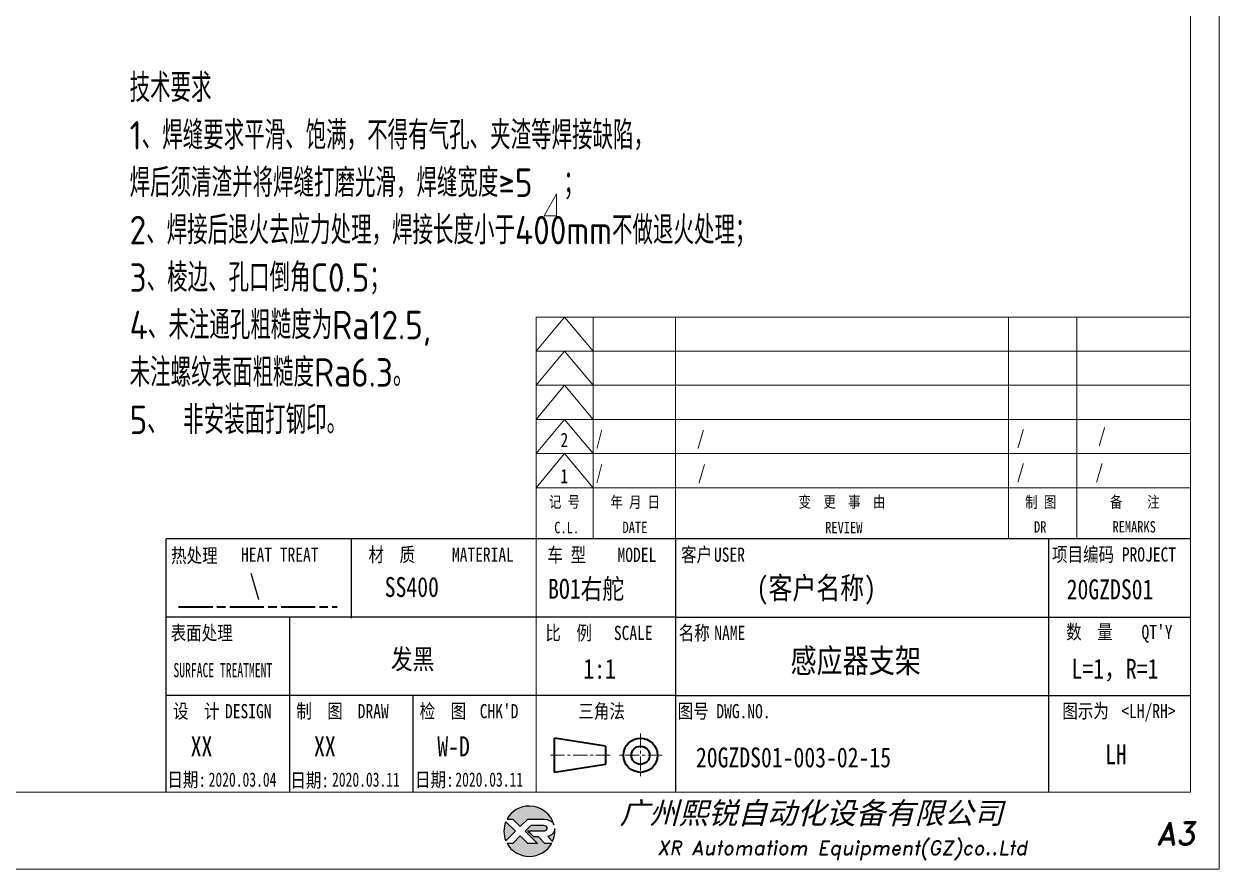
# Model space of a CAD drawing. Header units: inches. Extents: x 269 to 10986, y 1043 to 4337.
# Drawn here: x 8484.9 to 8694.9, y 3497.4 to 3645.9 of the extents above; entities that cross this region are included whole.
import ezdxf
from ezdxf.enums import TextEntityAlignment as Align

# ---------------------------------------------------------------- set-up
doc = ezdxf.new("R2010")
doc.units = ezdxf.units.IN
doc.header["$MEASUREMENT"] = 0
doc.linetypes.add('AM_ISO08W050x2', pattern=[9, 6, -0.75, 1.5, -0.75])
doc.linetypes.add('CENTER', pattern=[2, 1.25, -0.25, 0.25, -0.25])
for name, color, linetype in [('DIM', 3, 'Continuous'), ('layer 1', 7, 'Continuous'), ('图\\M+19E79\\M+195B6\\M+18E9A', 7, 'Continuous'), ('图号', 7, 'Continuous'), ('图名', 7, 'Continuous'), ('数量', 7, 'Continuous'), ('材质', 7, 'Continuous'), ('表面处理', 7, 'Continuous'), ('车型', 7, 'Continuous')]:
    doc.layers.add(name, color=color, linetype=linetype)
for name, color, linetype, lineweight in [('中心线', 2, 'AM_ISO08W050x2', 18), ('图框', 7, 'Continuous', 18), ('标注线', 3, 'Continuous', 18), ('热处理', 7, 'Continuous', 20), ('粗点划线', 6, 'AM_ISO08W050x2', 35)]:
    doc.layers.add(name, color=color, linetype=linetype, lineweight=lineweight)
doc.layers.add('打印', color=7, linetype='Continuous', lineweight=15, plot=False)
doc.layers.add('打印-禁用', color=7, linetype='Continuous', lineweight=15, plot=False)
doc.styles.add('STYLE1', font='')
doc.styles.add('国标', font='simfang.ttf', dxfattribs={"width": 0.8})
doc.styles.add('机械长仿宋', font='gbenor.shx', dxfattribs={"height": 1, "bigfont": 'gbcbig.shx'})
doc.styles.add('标题\\M+18E9A', font='romand.shx', dxfattribs={"oblique": 10, "bigfont": 'bigfont.shx'})
doc.styles.get('STYLE1').set_extended_font_data('SimSun')

# ---------------------------------------------------------------- blocks, each defined once
blk = doc.blocks.new('XR')
at = {"true_color": 0xfc8000}
h = blk.add_hatch(color=30, dxfattribs=at)
h.set_gradient(color1=(252, 128, 0), rotation=240, one_color=1, tint=1, name='INVCURVED')
edge = h.paths.add_edge_path()
edge.add_spline(control_points=[(-434.18, -5928.47), (-433.9, -5928.74), (-433.63, -5929.01), (-433.63, -5929.01), (-433.63, -5929.01), (-433.63, -5929.01), (-433.36, -5928.74), (-433.09, -5928.47)], knot_values=[0.5625, 0.5625, 0.5625, 0.5625, 0.625, 0.625, 0.625, 0.625, 0.6875, 0.6875, 0.6875, 0.6875], degree=3, periodic=0)
edge.add_spline(control_points=[(-433.09, -5928.47), (-432.82, -5928.2), (-432.54, -5927.93), (-432.54, -5927.93), (-432.54, -5927.93), (-432.54, -5927.93), (-432.04, -5927.93), (-431.53, -5927.93)], knot_values=[0.4375, 0.4375, 0.4375, 0.4375, 0.5, 0.5, 0.5, 0.5, 0.5625, 0.5625, 0.5625, 0.5625], degree=3, periodic=0)
edge.add_spline(control_points=[(-431.53, -5927.93), (-431.03, -5927.93), (-430.52, -5927.93), (-430.52, -5927.93), (-430.52, -5927.93), (-430, -5927.93), (-429.43, -5927.96), (-429.01, -5928.33)], knot_values=[0.25, 0.25, 0.25, 0.25, 0.3125, 0.3125, 0.3125, 0.3125, 0.4375, 0.4375, 0.4375, 0.4375], degree=3, periodic=0)
edge.add_spline(control_points=[(-429.01, -5928.33), (-428.88, -5928.44), (-428.78, -5928.59), (-428.71, -5928.75)], knot_values=[0.125, 0.125, 0.125, 0.125, 0.25, 0.25, 0.25, 0.25], degree=3, periodic=0)
edge.add_spline(control_points=[(-428.71, -5928.75), (-429.13, -5927.18), (-430.58, -5926.02), (-432.31, -5926.02)], knot_values=[0, 0, 0, 0, 0.125, 0.125, 0.125, 0.125], degree=3, periodic=0)
edge.add_spline(control_points=[(-432.31, -5926.02), (-433.72, -5926.02), (-434.94, -5926.79), (-435.58, -5927.93)], knot_values=[0.875, 0.875, 0.875, 0.875, 1, 1, 1, 1], degree=3, periodic=0)
edge.add_spline(control_points=[(-435.58, -5927.93), (-435.58, -5927.93), (-434.72, -5927.93), (-434.72, -5927.93), (-434.72, -5927.93), (-434.72, -5927.93), (-434.45, -5928.2), (-434.18, -5928.47)], knot_values=[0.6875, 0.6875, 0.6875, 0.6875, 0.8125, 0.8125, 0.8125, 0.8125, 0.875, 0.875, 0.875, 0.875], degree=3, periodic=0)
edge = h.paths.add_edge_path()
edge.add_spline(control_points=[(-434.79, -5929.26), (-435.04, -5929.02), (-435.34, -5928.72), (-435.54, -5928.53)], knot_values=[0.562504, 0.562504, 0.562504, 0.562504, 0.656252, 0.656252, 0.656252, 0.656252], degree=3, periodic=0)
edge.add_spline(control_points=[(-435.54, -5928.53), (-435.67, -5928.4), (-435.76, -5928.31), (-435.76, -5928.31), (-435.76, -5928.31), (-435.94, -5928.74), (-436.03, -5929.21), (-436.03, -5929.71)], knot_values=[0.25, 0.25, 0.25, 0.25, 0.312504, 0.312504, 0.312504, 0.312504, 0.562504, 0.562504, 0.562504, 0.562504], degree=3, periodic=0)
edge.add_spline(control_points=[(-436.03, -5929.71), (-436.03, -5930.2), (-435.94, -5930.67), (-435.76, -5931.1), (-435.76, -5931.1), (-435.4, -5930.75), (-435.05, -5930.4)], knot_values=[0.874998, 0.874998, 0.874998, 0.874998, 1.124998, 1.124998, 1.124998, 1.25, 1.25, 1.25, 1.25], degree=3, periodic=0)
edge.add_spline(control_points=[(-435.05, -5930.4), (-434.7, -5930.05), (-434.34, -5929.71), (-434.34, -5929.71), (-434.34, -5929.71), (-434.34, -5929.71), (-434.34, -5929.71), (-434.34, -5929.71)], knot_values=[0.749878, 0.749878, 0.749878, 0.749878, 0.874875, 0.874875, 0.874875, 0.874875, 0.874998, 0.874998, 0.874998, 0.874998], degree=3, periodic=0)
edge.add_spline(control_points=[(-434.34, -5929.71), (-434.34, -5929.71), (-434.34, -5929.71), (-434.34, -5929.71)], knot_values=[0.749634, 0.749634, 0.749634, 0.749634, 0.749817, 0.749817, 0.749817, 0.749817], degree=3, periodic=0)
edge.add_spline(control_points=[(-434.35, -5929.7), (-434.35, -5929.7), (-434.35, -5929.7), (-434.35, -5929.7)], knot_values=[0.738281, 0.738281, 0.738281, 0.738281, 0.742188, 0.742188, 0.742188, 0.742188], degree=3, periodic=0)
edge.add_spline(control_points=[(-434.35, -5929.7), (-434.36, -5929.69), (-434.37, -5929.68), (-434.38, -5929.67)], knot_values=[0.726563, 0.726563, 0.726563, 0.726563, 0.738281, 0.738281, 0.738281, 0.738281], degree=3, periodic=0)
edge.add_spline(control_points=[(-434.38, -5929.67), (-434.38, -5929.66), (-434.39, -5929.65), (-434.4, -5929.65)], knot_values=[0.718751, 0.718751, 0.718751, 0.718751, 0.726563, 0.726563, 0.726563, 0.726563], degree=3, periodic=0)
edge.add_spline(control_points=[(-434.4, -5929.65), (-434.42, -5929.63), (-434.45, -5929.6), (-434.47, -5929.58)], knot_values=[0.703126, 0.703126, 0.703126, 0.703126, 0.718751, 0.718751, 0.718751, 0.718751], degree=3, periodic=0)
edge.add_spline(control_points=[(-434.47, -5929.58), (-434.5, -5929.55), (-434.53, -5929.52), (-434.56, -5929.49)], knot_values=[0.687501, 0.687501, 0.687501, 0.687501, 0.703126, 0.703126, 0.703126, 0.703126], degree=3, periodic=0)
edge.add_spline(control_points=[(-434.56, -5929.49), (-434.63, -5929.42), (-434.71, -5929.35), (-434.79, -5929.26)], knot_values=[0.656252, 0.656252, 0.656252, 0.656252, 0.687501, 0.687501, 0.687501, 0.687501], degree=3, periodic=0)
at = {"true_color": 0x0348ff}
h = blk.add_hatch(color=160, dxfattribs=at)
h.set_gradient(color1=(3, 72, 255), color2=(0, 41, 153), one_color=1, tint=0.3, name='HEMISPHERICAL')
edge = h.paths.add_edge_path()
edge.add_spline(control_points=[(-432.54, -5929.67), (-432.26, -5929.95), (-431.94, -5930.23), (-431.66, -5930.51), (-431.66, -5930.51), (-431.66, -5930.51), (-431.66, -5930.51), (-431.66, -5930.51)], knot_values=[0.736842, 0.736842, 0.736842, 0.736842, 0.789474, 0.789474, 0.789474, 0.789474, 0.802633, 0.802633, 0.802633, 0.802633], degree=3, periodic=0)
edge.add_spline(control_points=[(-431.66, -5930.51), (-431.65, -5930.51), (-431.65, -5930.52), (-431.65, -5930.52)], knot_values=[0.802633, 0.802633, 0.802633, 0.802633, 0.815791, 0.815791, 0.815791, 0.815791], degree=3, periodic=0)
edge.add_spline(control_points=[(-431.65, -5930.52), (-431.64, -5930.53), (-431.64, -5930.53), (-431.64, -5930.53)], knot_values=[0.815791, 0.815791, 0.815791, 0.815791, 0.82237, 0.82237, 0.82237, 0.82237], degree=3, periodic=0)
edge.add_spline(control_points=[(-431.64, -5930.53), (-431.64, -5930.53), (-431.64, -5930.53), (-431.63, -5930.54)], knot_values=[0.82237, 0.82237, 0.82237, 0.82237, 0.828949, 0.828949, 0.828949, 0.828949], degree=3, periodic=0)
edge.add_spline(control_points=[(-431.63, -5930.54), (-431.63, -5930.54), (-431.63, -5930.54), (-431.63, -5930.54), (-431.63, -5930.54), (-431.63, -5930.54), (-431.59, -5930.54), (-431.52, -5930.54)], knot_values=[0.841901, 0.841901, 0.841901, 0.841901, 0.842105, 0.842105, 0.842105, 0.842105, 0.855264, 0.855264, 0.855264, 0.855264], degree=3, periodic=0)
edge.add_spline(control_points=[(-431.52, -5930.54), (-431.46, -5930.54), (-431.38, -5930.54), (-431.3, -5930.54)], knot_values=[0.855264, 0.855264, 0.855264, 0.855264, 0.868422, 0.868422, 0.868422, 0.868422], degree=3, periodic=0)
edge.add_spline(control_points=[(-431.3, -5930.54), (-431.26, -5930.54), (-431.22, -5930.54), (-431.18, -5930.54)], knot_values=[0.868422, 0.868422, 0.868422, 0.868422, 0.875, 0.875, 0.875, 0.875], degree=3, periodic=0)
edge.add_spline(control_points=[(-431.18, -5930.54), (-431.14, -5930.54), (-431.1, -5930.54), (-431.07, -5930.54)], knot_values=[0.875, 0.875, 0.875, 0.875, 0.881579, 0.881579, 0.881579, 0.881579], degree=3, periodic=0)
edge.add_spline(control_points=[(-431.07, -5930.54), (-431.05, -5930.54), (-431.04, -5930.54), (-431.03, -5930.54)], knot_values=[0.881579, 0.881579, 0.881579, 0.881579, 0.884869, 0.884869, 0.884869, 0.884869], degree=3, periodic=0)
edge.add_spline(control_points=[(-431.03, -5930.54), (-431.02, -5930.54), (-431, -5930.54), (-431, -5930.54)], knot_values=[0.884869, 0.884869, 0.884869, 0.884869, 0.888158, 0.888158, 0.888158, 0.888158], degree=3, periodic=0)
edge.add_spline(control_points=[(-431, -5930.54), (-430.99, -5930.54), (-430.99, -5930.54), (-430.98, -5930.54)], knot_values=[0.888158, 0.888158, 0.888158, 0.888158, 0.889803, 0.889803, 0.889803, 0.889803], degree=3, periodic=0)
edge.add_spline(control_points=[(-430.98, -5930.54), (-430.98, -5930.54), (-430.98, -5930.54), (-430.97, -5930.54)], knot_values=[0.889803, 0.889803, 0.889803, 0.889803, 0.891447, 0.891447, 0.891447, 0.891447], degree=3, periodic=0)
edge.add_spline(control_points=[(-430.97, -5930.54), (-430.97, -5930.54), (-430.97, -5930.54), (-430.97, -5930.54)], knot_values=[0.891447, 0.891447, 0.891447, 0.891447, 0.89227, 0.89227, 0.89227, 0.89227], degree=3, periodic=0)
edge.add_spline(control_points=[(-430.97, -5930.54), (-430.97, -5930.54), (-430.97, -5930.54), (-430.97, -5930.54)], knot_values=[0.89227, 0.89227, 0.89227, 0.89227, 0.893092, 0.893092, 0.893092, 0.893092], degree=3, periodic=0)
edge.add_spline(control_points=[(-430.97, -5930.54), (-430.97, -5930.54), (-430.97, -5930.54), (-430.97, -5930.54)], knot_values=[0.893092, 0.893092, 0.893092, 0.893092, 0.893503, 0.893503, 0.893503, 0.893503], degree=3, periodic=0)
edge.add_spline(control_points=[(-430.97, -5930.54), (-430.97, -5930.54), (-430.97, -5930.54), (-430.97, -5930.54)], knot_values=[0.893503, 0.893503, 0.893503, 0.893503, 0.893914, 0.893914, 0.893914, 0.893914], degree=3, periodic=0)
edge.add_spline(control_points=[(-430.97, -5930.54), (-430.97, -5930.54), (-430.97, -5930.54), (-430.97, -5930.54)], knot_values=[0.893914, 0.893914, 0.893914, 0.893914, 0.89412, 0.89412, 0.89412, 0.89412], degree=3, periodic=0)
edge.add_spline(control_points=[(-430.97, -5930.54), (-430.97, -5930.54), (-430.97, -5930.54), (-430.97, -5930.54)], knot_values=[0.89412, 0.89412, 0.89412, 0.89412, 0.894326, 0.894326, 0.894326, 0.894326], degree=3, periodic=0)
edge.add_spline(control_points=[(-430.97, -5930.54), (-430.97, -5930.54), (-430.97, -5930.54), (-430.97, -5930.54)], knot_values=[0.894428, 0.894428, 0.894428, 0.894428, 0.894531, 0.894531, 0.894531, 0.894531], degree=3, periodic=0)
edge.add_spline(control_points=[(-430.97, -5930.54), (-430.97, -5930.54), (-430.97, -5930.54), (-430.97, -5930.54)], knot_values=[0.894531, 0.894531, 0.894531, 0.894531, 0.894583, 0.894583, 0.894583, 0.894583], degree=3, periodic=0)
edge.add_spline(control_points=[(-430.97, -5930.54), (-430.97, -5930.54), (-430.97, -5930.54), (-430.97, -5930.54), (-430.97, -5930.54), (-430.97, -5930.54), (-430.73, -5930.78), (-430.49, -5931.01)], knot_values=[0.894685, 0.894685, 0.894685, 0.894685, 0.894737, 0.894737, 0.894737, 0.894737, 0.921052, 0.921052, 0.921052, 0.921052], degree=3, periodic=0)
edge.add_spline(control_points=[(-430.49, -5931.01), (-430.26, -5931.24), (-430.02, -5931.48), (-430.02, -5931.48)], knot_values=[0.921052, 0.921052, 0.921052, 0.921052, 0.947368, 0.947368, 0.947368, 0.947368], degree=3, periodic=0)
edge.add_spline(control_points=[(-430.02, -5931.48), (-430.02, -5931.48), (-430.02, -5931.48), (-430.02, -5931.48)], knot_values=[0.947522, 0.947522, 0.947522, 0.947522, 0.947573, 0.947573, 0.947573, 0.947573], degree=3, periodic=0)
edge.add_spline(control_points=[(-430.02, -5931.48), (-430.02, -5931.48), (-430.02, -5931.48), (-430.02, -5931.48)], knot_values=[0.947573, 0.947573, 0.947573, 0.947573, 0.947676, 0.947676, 0.947676, 0.947676], degree=3, periodic=0)
edge.add_spline(control_points=[(-430.02, -5931.48), (-430.02, -5931.48), (-430.02, -5931.48), (-430.02, -5931.48)], knot_values=[0.947676, 0.947676, 0.947676, 0.947676, 0.947779, 0.947779, 0.947779, 0.947779], degree=3, periodic=0)
edge.add_spline(control_points=[(-430.02, -5931.48), (-430.02, -5931.48), (-430.02, -5931.48), (-430.02, -5931.48)], knot_values=[0.947779, 0.947779, 0.947779, 0.947779, 0.947984, 0.947984, 0.947984, 0.947984], degree=3, periodic=0)
edge.add_spline(control_points=[(-430.02, -5931.48), (-430.02, -5931.48), (-430.02, -5931.48), (-430.02, -5931.48)], knot_values=[0.947984, 0.947984, 0.947984, 0.947984, 0.94819, 0.94819, 0.94819, 0.94819], degree=3, periodic=0)
edge.add_spline(control_points=[(-430.02, -5931.48), (-430.02, -5931.48), (-430.02, -5931.48), (-430.02, -5931.48)], knot_values=[0.94819, 0.94819, 0.94819, 0.94819, 0.948601, 0.948601, 0.948601, 0.948601], degree=3, periodic=0)
edge.add_spline(control_points=[(-430.02, -5931.48), (-430.02, -5931.48), (-430.02, -5931.48), (-430.02, -5931.48)], knot_values=[0.948601, 0.948601, 0.948601, 0.948601, 0.949012, 0.949012, 0.949012, 0.949012], degree=3, periodic=0)
edge.add_spline(control_points=[(-430.02, -5931.48), (-430.02, -5931.48), (-430.01, -5931.48), (-430.01, -5931.48)], knot_values=[0.949012, 0.949012, 0.949012, 0.949012, 0.949834, 0.949834, 0.949834, 0.949834], degree=3, periodic=0)
edge.add_spline(control_points=[(-430.01, -5931.48), (-430.01, -5931.48), (-430.01, -5931.48), (-430.01, -5931.48)], knot_values=[0.949834, 0.949834, 0.949834, 0.949834, 0.950657, 0.950657, 0.950657, 0.950657], degree=3, periodic=0)
edge.add_spline(control_points=[(-430.01, -5931.48), (-430.01, -5931.48), (-430, -5931.48), (-430, -5931.48)], knot_values=[0.950657, 0.950657, 0.950657, 0.950657, 0.952301, 0.952301, 0.952301, 0.952301], degree=3, periodic=0)
edge.add_spline(control_points=[(-430, -5931.48), (-429.99, -5931.48), (-429.98, -5931.48), (-429.98, -5931.48)], knot_values=[0.952301, 0.952301, 0.952301, 0.952301, 0.953946, 0.953946, 0.953946, 0.953946], degree=3, periodic=0)
edge.add_spline(control_points=[(-429.98, -5931.48), (-429.96, -5931.48), (-429.95, -5931.48), (-429.93, -5931.48)], knot_values=[0.953946, 0.953946, 0.953946, 0.953946, 0.957236, 0.957236, 0.957236, 0.957236], degree=3, periodic=0)
edge.add_spline(control_points=[(-429.93, -5931.48), (-429.91, -5931.48), (-429.89, -5931.48), (-429.87, -5931.48)], knot_values=[0.957236, 0.957236, 0.957236, 0.957236, 0.960525, 0.960525, 0.960525, 0.960525], degree=3, periodic=0)
edge.add_spline(control_points=[(-429.87, -5931.48), (-429.82, -5931.48), (-429.77, -5931.48), (-429.71, -5931.48)], knot_values=[0.960525, 0.960525, 0.960525, 0.960525, 0.967104, 0.967104, 0.967104, 0.967104], degree=3, periodic=0)
edge.add_spline(control_points=[(-429.71, -5931.48), (-429.65, -5931.48), (-429.59, -5931.48), (-429.53, -5931.48)], knot_values=[0.967104, 0.967104, 0.967104, 0.967104, 0.973683, 0.973683, 0.973683, 0.973683], degree=3, periodic=0)
edge.add_spline(control_points=[(-429.53, -5931.48), (-429.41, -5931.48), (-429.29, -5931.48), (-429.19, -5931.48)], knot_values=[0.973683, 0.973683, 0.973683, 0.973683, 0.98684, 0.98684, 0.98684, 0.98684], degree=3, periodic=0)
edge.add_spline(control_points=[(-429.19, -5931.48), (-429.1, -5931.48), (-429.04, -5931.48), (-429.04, -5931.48), (-429.67, -5932.62), (-430.9, -5933.39), (-432.31, -5933.39)], knot_values=[0.98684, 0.98684, 0.98684, 0.98684, 1, 1, 1, 1.052632, 1.052632, 1.052632, 1.052632], degree=3, periodic=0)
edge.add_spline(control_points=[(-432.31, -5933.39), (-433.72, -5933.39), (-434.94, -5932.62), (-435.58, -5931.48), (-435.58, -5931.48), (-435.58, -5931.48), (-435.36, -5931.48), (-435.15, -5931.48)], knot_values=[0.052632, 0.052632, 0.052632, 0.052632, 0.105263, 0.105263, 0.105263, 0.105263, 0.131579, 0.131579, 0.131579, 0.131579], degree=3, periodic=0)
edge.add_spline(control_points=[(-435.15, -5931.48), (-434.93, -5931.48), (-434.72, -5931.48), (-434.72, -5931.48), (-434.72, -5931.48), (-434.72, -5931.48), (-434.45, -5931.21), (-434.18, -5930.94)], knot_values=[0.131579, 0.131579, 0.131579, 0.131579, 0.157895, 0.157895, 0.157895, 0.157895, 0.184211, 0.184211, 0.184211, 0.184211], degree=3, periodic=0)
edge.add_spline(control_points=[(-434.18, -5930.94), (-433.9, -5930.67), (-433.63, -5930.4), (-433.63, -5930.4), (-433.63, -5930.4), (-433.63, -5930.4), (-433.36, -5930.67), (-433.09, -5930.94)], knot_values=[0.184211, 0.184211, 0.184211, 0.184211, 0.210526, 0.210526, 0.210526, 0.210526, 0.236842, 0.236842, 0.236842, 0.236842], degree=3, periodic=0)
edge.add_spline(control_points=[(-433.09, -5930.94), (-432.82, -5931.21), (-432.54, -5931.48), (-432.54, -5931.48), (-432.54, -5931.48), (-432.54, -5931.48), (-432.19, -5931.48), (-431.83, -5931.48)], knot_values=[0.236842, 0.236842, 0.236842, 0.236842, 0.263158, 0.263158, 0.263158, 0.263158, 0.289474, 0.289474, 0.289474, 0.289474], degree=3, periodic=0)
edge.add_spline(control_points=[(-431.83, -5931.48), (-431.48, -5931.48), (-431.12, -5931.48), (-431.12, -5931.48), (-431.12, -5931.48), (-431.12, -5931.48), (-431.57, -5931.03), (-432.02, -5930.59)], knot_values=[0.289474, 0.289474, 0.289474, 0.289474, 0.315789, 0.315789, 0.315789, 0.315789, 0.342105, 0.342105, 0.342105, 0.342105], degree=3, periodic=0)
edge.add_spline(control_points=[(-432.02, -5930.59), (-432.47, -5930.15), (-432.92, -5929.71), (-432.92, -5929.71), (-432.92, -5929.71), (-432.92, -5929.71), (-432.71, -5929.5), (-432.5, -5929.29)], knot_values=[0.342105, 0.342105, 0.342105, 0.342105, 0.368421, 0.368421, 0.368421, 0.368421, 0.394737, 0.394737, 0.394737, 0.394737], degree=3, periodic=0)
edge.add_spline(control_points=[(-432.5, -5929.29), (-432.3, -5929.09), (-432.09, -5928.88), (-432.09, -5928.88)], knot_values=[0.394737, 0.394737, 0.394737, 0.394737, 0.421053, 0.421053, 0.421053, 0.421053], degree=3, periodic=0)
edge.add_spline(control_points=[(-432.09, -5928.88), (-432.09, -5928.88), (-432.06, -5928.86), (-432.06, -5928.86)], knot_values=[0.421053, 0.421053, 0.421053, 0.421053, 0.473684, 0.473684, 0.473684, 0.473684], degree=3, periodic=0)
edge.add_spline(control_points=[(-432.06, -5928.86), (-432.06, -5928.86), (-432.06, -5928.86), (-432.06, -5928.86), (-432.06, -5928.86), (-432.06, -5928.86), (-430.4, -5928.86), (-430.26, -5928.86)], knot_values=[0.473684, 0.473684, 0.473684, 0.473684, 0.473684, 0.473684, 0.473684, 0.473684, 0.526316, 0.526316, 0.526316, 0.526316], degree=3, periodic=0)
edge.add_spline(control_points=[(-430.26, -5928.86), (-429.54, -5928.86), (-429.62, -5929.4), (-429.83, -5929.55)], knot_values=[0.526316, 0.526316, 0.526316, 0.526316, 0.578947, 0.578947, 0.578947, 0.578947], degree=3, periodic=0)
edge.add_spline(control_points=[(-429.83, -5929.55), (-429.94, -5929.62), (-430.08, -5929.65), (-430.26, -5929.65), (-430.26, -5929.65), (-430.26, -5929.65), (-430.48, -5929.65), (-430.71, -5929.66)], knot_values=[0.578947, 0.578947, 0.578947, 0.578947, 0.631579, 0.631579, 0.631579, 0.631579, 0.657895, 0.657895, 0.657895, 0.657895], degree=3, periodic=0)
edge.add_spline(control_points=[(-430.71, -5929.66), (-430.93, -5929.66), (-431.15, -5929.67), (-431.15, -5929.67), (-431.15, -5929.67), (-431.15, -5929.67), (-432.54, -5929.67), (-432.54, -5929.67)], knot_values=[0.657895, 0.657895, 0.657895, 0.657895, 0.684211, 0.684211, 0.684211, 0.684211, 0.736842, 0.736842, 0.736842, 0.736842], degree=3, periodic=0)
edge = h.paths.add_edge_path()
edge.add_spline(control_points=[(-428.6, -5929.32), (-428.61, -5929.67), (-428.76, -5930), (-429.06, -5930.22)], knot_values=[0.8, 0.8, 0.8, 0.8, 1, 1, 1, 1], degree=3, periodic=0)
edge.add_spline(control_points=[(-429.06, -5930.22), (-429.22, -5930.34), (-429.41, -5930.43), (-429.61, -5930.48)], knot_values=[0.6, 0.6, 0.6, 0.6, 0.8, 0.8, 0.8, 0.8], degree=3, periodic=0)
edge.add_spline(control_points=[(-429.61, -5930.48), (-429.61, -5930.48), (-428.9, -5931.19), (-428.9, -5931.19), (-428.9, -5931.19), (-428.69, -5930.73), (-428.58, -5930.23), (-428.58, -5929.71)], knot_values=[0.2, 0.2, 0.2, 0.2, 0.4, 0.4, 0.4, 0.4, 0.6, 0.6, 0.6, 0.6], degree=3, periodic=0)
edge.add_spline(control_points=[(-428.58, -5929.71), (-428.58, -5929.58), (-428.59, -5929.45), (-428.6, -5929.32)], knot_values=[0, 0, 0, 0, 0.2, 0.2, 0.2, 0.2], degree=3, periodic=0)
at = {"layer": 'layer 1', "color": 30}
for points, knots in [([(-432.31, -5926.02), (-430.58, -5926.02), (-429.13, -5927.18), (-428.71, -5928.75), (-428.71, -5928.75), (-428.78, -5928.59), (-428.88, -5928.44), (-429.01, -5928.33), (-429.01, -5928.33), (-429.43, -5927.96), (-430, -5927.93), (-430.52, -5927.93), (-430.52, -5927.93), (-430.52, -5927.93), (-432.54, -5927.93), (-432.54, -5927.93), (-432.54, -5927.93), (-432.54, -5927.93), (-433.63, -5929.01), (-433.63, -5929.01), (-433.63, -5929.01), (-433.63, -5929.01), (-434.72, -5927.93), (-434.72, -5927.93), (-434.72, -5927.93), (-434.72, -5927.93), (-435.58, -5927.93), (-435.58, -5927.93), (-435.58, -5927.93), (-434.94, -5926.79), (-433.72, -5926.02), (-432.31, -5926.02)], [0, 0, 0, 0, 0.125, 0.125, 0.125, 0.125, 0.25, 0.25, 0.25, 0.25, 0.375, 0.375, 0.375, 0.375, 0.5, 0.5, 0.5, 0.5, 0.625, 0.625, 0.625, 0.625, 0.75, 0.75, 0.75, 0.75, 0.875, 0.875, 0.875, 0.875, 1, 1, 1, 1]), ([(-435.76, -5931.1), (-435.94, -5930.67), (-436.03, -5930.2), (-436.03, -5929.71), (-436.03, -5929.71), (-436.03, -5929.21), (-435.94, -5928.74), (-435.76, -5928.31), (-435.76, -5928.31), (-435.76, -5928.31), (-434.34, -5929.71), (-434.34, -5929.71), (-434.34, -5929.71), (-434.34, -5929.71), (-435.76, -5931.1), (-435.76, -5931.1)], [0, 0, 0, 0, 0.25, 0.25, 0.25, 0.25, 0.5, 0.5, 0.5, 0.5, 0.75, 0.75, 0.75, 0.75, 1, 1, 1, 1])]:
    blk.add_open_spline(points, degree=3, knots=knots, dxfattribs=at)
at = {"layer": 'layer 1', "color": 154}
for points, knots in [([(-429.04, -5931.48), (-429.67, -5932.62), (-430.9, -5933.39), (-432.31, -5933.39), (-432.31, -5933.39), (-433.72, -5933.39), (-434.94, -5932.62), (-435.58, -5931.48), (-435.58, -5931.48), (-435.58, -5931.48), (-434.72, -5931.48), (-434.72, -5931.48), (-434.72, -5931.48), (-434.72, -5931.48), (-433.63, -5930.4), (-433.63, -5930.4), (-433.63, -5930.4), (-433.63, -5930.4), (-432.54, -5931.48), (-432.54, -5931.48), (-432.54, -5931.48), (-432.54, -5931.48), (-431.12, -5931.48), (-431.12, -5931.48), (-431.12, -5931.48), (-431.12, -5931.48), (-432.92, -5929.71), (-432.92, -5929.71), (-432.92, -5929.71), (-432.92, -5929.71), (-432.09, -5928.88), (-432.09, -5928.88), (-432.09, -5928.88), (-432.09, -5928.88), (-432.06, -5928.86), (-432.06, -5928.86), (-432.06, -5928.86), (-432.06, -5928.86), (-430.4, -5928.86), (-430.26, -5928.86), (-430.26, -5928.86), (-429.54, -5928.86), (-429.62, -5929.4), (-429.83, -5929.55), (-429.83, -5929.55), (-429.94, -5929.62), (-430.08, -5929.65), (-430.26, -5929.65), (-430.26, -5929.65), (-430.26, -5929.65), (-431.15, -5929.67), (-431.15, -5929.67), (-431.15, -5929.67), (-431.15, -5929.67), (-432.54, -5929.67), (-432.54, -5929.67), (-432.54, -5929.67), (-432.26, -5929.95), (-431.94, -5930.23), (-431.66, -5930.51), (-431.66, -5930.51), (-431.66, -5930.51), (-431.63, -5930.54), (-431.63, -5930.54), (-431.63, -5930.54), (-431.63, -5930.54), (-430.97, -5930.54), (-430.97, -5930.54), (-430.97, -5930.54), (-430.97, -5930.54), (-430.02, -5931.48), (-430.02, -5931.48), (-430.02, -5931.48), (-430.02, -5931.48), (-429.04, -5931.48), (-429.04, -5931.48)], [0, 0, 0, 0, 0.052632, 0.052632, 0.052632, 0.052632, 0.105263, 0.105263, 0.105263, 0.105263, 0.157895, 0.157895, 0.157895, 0.157895, 0.210526, 0.210526, 0.210526, 0.210526, 0.263158, 0.263158, 0.263158, 0.263158, 0.315789, 0.315789, 0.315789, 0.315789, 0.368421, 0.368421, 0.368421, 0.368421, 0.421053, 0.421053, 0.421053, 0.421053, 0.473684, 0.473684, 0.473684, 0.473684, 0.526316, 0.526316, 0.526316, 0.526316, 0.578947, 0.578947, 0.578947, 0.578947, 0.631579, 0.631579, 0.631579, 0.631579, 0.684211, 0.684211, 0.684211, 0.684211, 0.736842, 0.736842, 0.736842, 0.736842, 0.789474, 0.789474, 0.789474, 0.789474, 0.842105, 0.842105, 0.842105, 0.842105, 0.894737, 0.894737, 0.894737, 0.894737, 0.947368, 0.947368, 0.947368, 0.947368, 1, 1, 1, 1]), ([(-428.6, -5929.32), (-428.59, -5929.45), (-428.58, -5929.58), (-428.58, -5929.71), (-428.58, -5929.71), (-428.58, -5930.23), (-428.69, -5930.73), (-428.9, -5931.19), (-428.9, -5931.19), (-428.9, -5931.19), (-429.61, -5930.48), (-429.61, -5930.48), (-429.61, -5930.48), (-429.41, -5930.43), (-429.22, -5930.34), (-429.06, -5930.22), (-429.06, -5930.22), (-428.76, -5930), (-428.61, -5929.67), (-428.6, -5929.32)], [0, 0, 0, 0, 0.2, 0.2, 0.2, 0.2, 0.4, 0.4, 0.4, 0.4, 0.6, 0.6, 0.6, 0.6, 0.8, 0.8, 0.8, 0.8, 1, 1, 1, 1])]:
    blk.add_open_spline(points, degree=3, knots=knots, dxfattribs=at)
blk = doc.blocks.new('GZDEH零件A3图框V01版')
at = {"layer": '中心线', "color": 1, "linetype": 'CENTER', "lineweight": 5, "ltscale": 2}
for p, q in [((3175.82, -1822.66), (3175.82, -1830.26)), ((3170.49, -1826.46), (3159.89, -1826.46)), ((3179.62, -1826.46), (3172.02, -1826.46))]:
    blk.add_line(p, q, dxfattribs=at)
at = {"layer": '图\\M+19E79\\M+195B6\\M+18E9A', "color": 7}
blk.add_line((3272.49, -1788.46), (3092.49, -1788.46), dxfattribs=at)
at = {"layer": '图\\M+19E79\\M+195B6\\M+18E9A', "color": 9}
for p, q in [((3272.49, -1788.46), (3092.49, -1788.46)), ((3124.99, -1788.46), (3124.99, -1802.35)), ((3181.99, -1788.46), (3181.99, -1832.96)), ((3247.49, -1788.46), (3247.49, -1832.96)), ((3181.99, -1802.21), (3092.49, -1802.21)), ((3114.17, -1802.21), (3114.17, -1815.96)), ((3181.99, -1802.21), (3272.49, -1802.21)), ((3181.99, -1815.96), (3092.49, -1815.96)), ((3114.17, -1815.96), (3114.17, -1832.96)), ((3114.17, -1815.96), (3114.17, -1832.96)), ((3135.83, -1815.96), (3135.83, -1832.96)), ((3135.83, -1815.96), (3135.83, -1832.96)), ((3181.99, -1815.96), (3272.49, -1815.96))]:
    blk.add_line(p, q, dxfattribs=at)
at = {"layer": '图\\M+19E79\\M+195B6\\M+18E9A', "color": 9, "linetype": 'Continuous'}
blk.add_line((3092.49, -1832.96), (3092.49, -1788.46), dxfattribs=at)
at = {"layer": '图框', "linetype": 'Continuous'}
for p, q in [((3272.49, -1832.96), (3272.49, -1554.46)), ((3157.49, -1749.46), (3272.49, -1749.46)), ((3157.49, -1832.96), (3157.49, -1749.46)), ((2882.49, -1832.96), (3272.49, -1832.96))]:
    blk.add_line(p, q, dxfattribs=at)
at = {"layer": '图框', "color": 9}
for p, q in [((3157.49, -1755.46), (3162.49, -1749.46)), ((3162.49, -1749.46), (3167.49, -1755.46)), ((3167.49, -1788.46), (3167.49, -1749.46)), ((3240.49, -1788.46), (3240.49, -1749.46)), ((3252.49, -1749.46), (3252.49, -1788.46)), ((3157.49, -1755.46), (3272.49, -1755.46)), ((3157.49, -1761.46), (3162.49, -1755.46)), ((3162.49, -1755.46), (3167.49, -1761.46)), ((3157.49, -1761.46), (3272.49, -1761.46)), ((3157.49, -1767.46), (3162.49, -1761.46)), ((3162.49, -1761.46), (3167.49, -1767.46)), ((3157.49, -1767.46), (3272.49, -1767.46)), ((3157.49, -1773.46), (3162.49, -1767.46)), ((3162.49, -1767.46), (3167.49, -1773.46)), ((3157.49, -1773.46), (3272.49, -1773.46)), ((3157.49, -1779.46), (3162.49, -1773.46)), ((3162.49, -1773.46), (3167.49, -1779.46)), ((3157.49, -1779.46), (3272.49, -1779.46))]:
    blk.add_line(p, q, dxfattribs=at)
at = {"layer": '图框', "color": 9, "linetype": 'Continuous'}
blk.add_line((3181.99, -1749.46), (3181.99, -1832.96), dxfattribs=at)
at = {"layer": '图框', "color": 2, "linetype": 'ByBlock', "lineweight": 35}
for p, q in [((3169.69, -1824.86), (3160.69, -1823.46)), ((3160.69, -1829.46), (3160.69, -1823.46)), ((3169.69, -1824.86), (3169.69, -1828.06)), ((3169.69, -1828.06), (3160.69, -1829.46))]:
    blk.add_line(p, q, dxfattribs=at)
for radius in [3, 1.6]:
    blk.add_circle((3175.82, -1826.46), radius, dxfattribs=at)
at = {"layer": '打印-禁用', "linetype": 'Continuous'}
for p, q in [((3277.49, -1846.46), (3277.49, -1549.46)), ((2857.49, -1846.46), (3277.49, -1846.46))]:
    blk.add_line(p, q, dxfattribs=at)
at = {"layer": 'DIM', "xscale": 1.199999999999818, "yscale": 1.199999999999818, "zscale": 1.199999999999818}
blk.add_blockref('XR', (3675.07, 5275.84), dxfattribs=at)
at = {"layer": '图\\M+19E79\\M+195B6\\M+18E9A', "color": 9, "style": '国标'}
for s, width, p in [('热处理', 0.8, (3093.35, -1792.61)), ('材  质', 0.8, (3128.04, -1792.46)), ('项目编码 PROJECT', 0.8, (3248.13, -1792.43)), ('表面处理', 0.8, (3093.27, -1806.21)), ('比  例\u3000', 0.8, (3159.1, -1806.21)), ('SCALE', 0.8, (3171.15, -1806.21)), ('名称\u3000', 0.8, (3182.54, -1806.21)), ('NAME', 0.8, (3188.8, -1806.21)), ('数  量', 0.8, (3250.61, -1806.05)), ("QT'Y ", 0.8, (3263.86, -1806.05)), ('SURFACE TREATMENT', 0.6, (3093.77, -1812.75)), (' DESIGN', 0.8, (3101.47, -1819.96)), (' DRAW', 0.8, (3124.78, -1819.96)), ("CHK'D", 0.8, (3147.58, -1819.96)), ('三角法', 0.8, (3164.9, -1819.96)), ('图号', 0.8, (3182.36, -1819.96)), ('DWG.NO.', 0.8, (3189.16, -1819.96)), ('图示为', 0.8, (3249.94, -1819.93)), ('<LH/RH>', 0.8, (3260.31, -1819.93))]:
    blk.add_text(s, height=2.5, dxfattribs=dict(at, width=width)).set_placement(p)
at = {"layer": '图\\M+19E79\\M+195B6\\M+18E9A', "color": 9, "style": '国标', "width": 0.8}
for s, p in [('HEAT TREAT', (3112.45, -1792.46)), ('MATERIAL', (3148.14, -1792.46)), ('客户', (3185.68, -1792.46)), ('USER', (3191.46, -1792.46)), ('设  计', (3097.79, -1819.96)), ('制  图', (3119.43, -1819.96)), ('检  图', (3141.11, -1819.96)), ('日期:', (3096.09, -1832)), ('日期:', (3117.71, -1832.1)), ('日期:', (3139.62, -1832))]:
    blk.add_text(s, height=2.5, dxfattribs=at).set_placement(p, align=Align.CENTER)
for s, p in [('车 型', (3162.87, -1791.2)), ('MODEL', (3175.2, -1791.24))]:
    blk.add_text(s, height=2.5, dxfattribs=at).set_placement(p, align=Align.MIDDLE)
at = {"layer": '图\\M+19E79\\M+195B6\\M+18E9A', "color": 7, "lineweight": -3, "style": 'STYLE1', "oblique": 15}
blk.add_text('广州熙锐自动化设备有限公司 ', height=3.8, dxfattribs=at).set_placement((3172.16, -1838.51))
at = {"layer": '图\\M+19E79\\M+195B6\\M+18E9A', "color": 7, "style": '标题\\M+18E9A', "oblique": 10}
for s, height, p in [('A3', 4, (3269.91, -1840.2)), ('XR Automatiom Equipment(GZ)co..Ltd', 2.5, (3211.26, -1842.9))]:
    blk.add_text(s, height=height, dxfattribs=at).set_placement(p, align=Align.MIDDLE)
at = {"layer": '图框', "color": 9, "style": '国标', "width": 0.8}
for s, p in [('记 号', (3162.47, -1782.94)), ('年 月 日', (3174.9, -1782.98)), ('变  更  事  由', (3211.24, -1782.93)), ('C.L.', (3162.86, -1787.45)), ('DATE', (3174.85, -1787.42)), ('REVIEW', (3211.55, -1787.45))]:
    blk.add_text(s, height=2, dxfattribs=at).set_placement(p, align=Align.CENTER)
for s, p in [('制 图', (3246.15, -1781.95)), ('备    注', (3262.68, -1781.92)), ('DR', (3246.06, -1786.34)), ('REMARKS', (3262.57, -1786.32))]:
    blk.add_text(s, height=2, dxfattribs=at).set_placement(p, align=Align.MIDDLE)
blk = doc.blocks.new('DEH A3')
at = {"layer": '图框'}
blk.add_blockref('GZDEH零件A3图框V01版', (-2857.49, 1846.46), dxfattribs=at)
blk = doc.blocks.new('HJ')
at = {"layer": '标注线', "color": 2, "linetype": 'ByBlock', "lineweight": 9}
for p, q in [((0, 0), (4.34, 7.65)), ((4.34, 7.65), (4.34, 0)), ((4.34, 0), (0, 0))]:
    blk.add_line(p, q, dxfattribs=at)

msp = doc.modelspace()

# ---------------------------------------------------------------- linework, layer by layer
at = {"layer": '打印'}
msp.add_lwpolyline([(8274.883, 3794.354), (8694.883, 3794.354), (8694.883, 3497.354), (8274.883, 3497.354)], close=True, dxfattribs=at)
at = {"layer": '粗点划线', "linetype": 'AM_ISO08W050x2'}
msp.add_line((8512.058, 3543.425), (8539.919, 3543.425), dxfattribs=at)

# ---------------------------------------------------------------- block references
at = {"layer": '图框'}
msp.add_blockref('DEH A3', (8274.883, 3497.354), dxfattribs=at)
at = {"layer": '标注线', "color": 7, "xscale": 0.5, "yscale": 0.5, "zscale": 0.5}
msp.add_blockref('HJ', (8576.272, 3612.154), dxfattribs=at)

# ---------------------------------------------------------------- texts
at = {"layer": '图\\M+19E79\\M+195B6\\M+18E9A', "color": 3, "style": '国标'}
for s, height, width, p in [('/', 2.5, 0.705904, (8585.393, 3571.826)), ('/', 2.5, 0.8, (8603.128, 3571.826)), ('/', 2.5, 0.8, (8659.333, 3571.924)), ('/', 2.5, 0.8, (8673.628, 3572.295)), ('2', 2.5, 0.8, (8579.161, 3571.51)), ('/', 2.5, 0.705904, (8585.393, 3565.826)), ('/', 2.5, 0.8, (8603.3, 3565.741)), ('/', 2.5, 0.8, (8659.333, 3565.924)), ('/', 2.5, 0.8, (8673.165, 3565.935)), ('1', 2.5, 0.8, (8579.15, 3565.15)), ('    (客户名称)', 3.85, 0.8, (8605.228, 3544.834)), ('20GZDS01', 3.5, 0.8, (8668.1, 3544.763)), ('1:1', 3.5, 0.8, (8583.184, 3530.787)), ('XX', 3.5, 0.8, (8514.181, 3517.17)), ('XX', 3.5, 0.8, (8535.861, 3517.17)), ('W-D', 3.5, 0.8, (8557.521, 3517.17)), ('2020.03.04', 2.5, 0.7, (8517.346, 3511.834)), ('2020.03.11', 2.5, 0.7, (8539.026, 3511.834)), ('2020.03.11', 2.5, 0.7, (8560.686, 3511.834))]:
    msp.add_text(s, height=height, dxfattribs=dict(at, width=width)).set_placement(p)
at = {"layer": '图\\M+19E79\\M+195B6\\M+18E9A', "color": 3, "style": '国标', "width": 0.8}
msp.add_text('LH', height=3.5, dxfattribs=at).set_placement((8676.755, 3515.77), align=Align.CENTER)
at = {"layer": '图号', "color": 3, "style": '国标', "width": 0.8}
msp.add_text('20GZDS01-003-02-15', height=3.5, dxfattribs=at).set_placement((8602.963, 3515.227))
at = {"layer": '图名', "color": 3, "style": '国标', "width": 0.8}
msp.add_text('感应器支架', height=4.2, dxfattribs=at).set_placement((8631.035, 3531.867), align=Align.CENTER)
at = {"layer": '数量', "color": 3, "style": '国标', "width": 0.8}
msp.add_text('L=1，R=1', height=3.5, dxfattribs=at).set_placement((8676.601, 3530.802), align=Align.CENTER)
at = {"layer": '材质', "color": 3, "style": '国标', "width": 0.8}
msp.add_text('SS400', height=3.5, dxfattribs=at).set_placement((8553.041, 3545.173), align=Align.CENTER)
at = {"layer": '标注线', "color": 2, "insert": (8503.455, 3637.123), "char_height": 10, "width": 206.04095, "attachment_point": 1, "style": '机械长仿宋'}
msp.add_mtext('{\\H0.5x;技术要求\\A2; \\P\\A0;1、\\A2;焊缝要求平滑、饱满，不得有气孔、夹渣等焊接缺陷，\\P焊后须清渣并将焊缝打磨光滑，焊缝宽度≥5  ；\\P\\A0;2、焊接后退火去应力处理，焊接长度小于400mm不做退火处理；\\P3、\\A2;棱边、\\A0;孔口倒角C0.5；\\P4、未注通孔粗糙度为Ra12.5, \\P\\A2;未注螺纹表面粗糙度Ra6.3。\\A0;\\P5、\\C3; \\C2;非安装面打钢印。\\P  \\C3; }', dxfattribs=at)
at = {"layer": '热处理', "color": 3, "style": '国标', "width": 0.8}
msp.add_text('\\', height=3.5, dxfattribs=at).set_placement((8525.463, 3545.55), align=Align.CENTER)
at = {"layer": '表面处理', "color": 3, "style": '国标', "width": 0.8}
msp.add_text('发黑', height=3.5, dxfattribs=at).set_placement((8553.183, 3532.497), align=Align.CENTER)
at = {"layer": '车型', "color": 3, "style": '国标', "width": 0.8}
msp.add_text('BO1右舵', height=3.5, dxfattribs=at).set_placement((8576.988, 3544.85))

doc.saveas('drawing.dxf')
